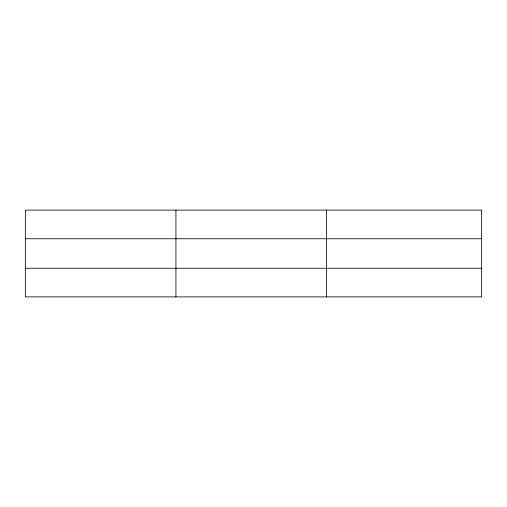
<?xml version="1.0" encoding="UTF-8"?>
<svg xmlns="http://www.w3.org/2000/svg" width="507" height="507" viewBox="0 0 507 507"><rect width="100%" height="100%" fill="white"/><g stroke="black" fill="none" stroke-linecap="round" stroke-linejoin="round"><path stroke-width="0.76" d="M175.929 210.113L175.929 296.887M326.508 210.113L326.508 296.887M481.65 268.254L481.65 296.887L25.35 296.887L25.35 210.113L481.65 210.113L481.65 268.254L25.35 268.254M25.35 238.746L481.65 238.746"/></g></svg>
